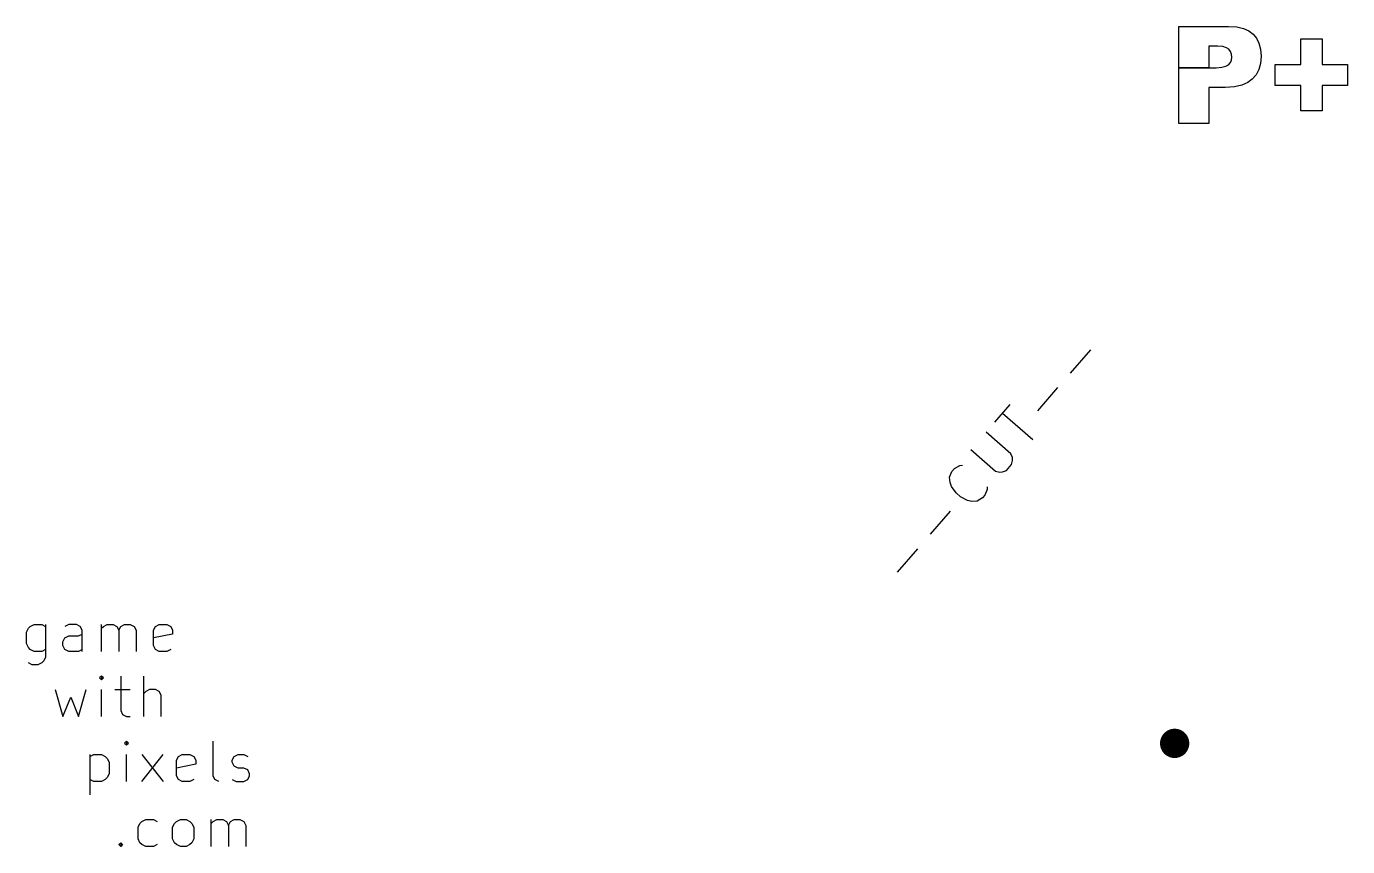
# Model space of a CAD drawing. Extents: x 141.9 to 179.5, y -126.9 to -94.3.
# Drawn here: x 141.87 to 158.22, y -109.9 to -99.76 of the extents above; entities that cross this region are included whole.
import ezdxf

# ---------------------------------------------------------------- set-up
doc = ezdxf.new("R2010")
doc.units = 0
doc.layers.add('BLACK', color=7, linetype='CONTINUOUS')

msp = doc.modelspace()

# ---------------------------------------------------------------- linework, layer by layer
at = {"layer": 'BLACK', "linetype": 'CONTINUOUS'}
for p, q in [((156.130697, -100.268648), (156.130697, -99.757497)), ((156.130697, -99.757497), (156.747948, -99.757497)), ((156.747948, -99.757497), (156.849739, -99.764526)), ((156.849739, -99.764526), (156.93169, -99.783887)), ((156.93169, -99.783887), (156.997464, -99.813738)), ((156.997464, -99.813738), (157.049979, -99.853338)), ((157.049979, -99.853338), (157.092529, -99.904156)), ((156.609389, -100.001349), (156.503656, -100.001349)), ((156.503656, -100.001349), (156.503656, -100.268648)), ((156.678065, -100.006859), (156.609389, -100.001349)), ((156.72301, -100.020793), (156.678065, -100.006859)), ((156.751172, -100.040623), (156.72301, -100.020793)), ((156.772124, -100.068649), (156.751172, -100.040623)), ((157.092529, -99.904156), (157.123695, -99.965059)), ((157.123695, -99.965059), (157.143408, -100.038092)), ((157.143408, -100.038092), (157.150436, -100.125986)), ((157.639679, -100.226443), (157.639679, -99.912249)), ((157.639679, -99.912249), (157.904413, -99.912249)), ((157.904413, -99.912249), (157.904413, -100.226443)), ((156.745457, -100.231499), (156.769683, -100.204238)), ((156.769683, -100.204238), (156.783988, -100.172943)), ((156.784616, -100.100151), (156.772124, -100.068649)), ((156.783988, -100.172943), (156.788907, -100.136244)), ((156.788907, -100.136244), (156.784616, -100.100151)), ((157.142916, -100.215823), (157.121666, -100.291502)), ((157.150436, -100.125986), (157.142916, -100.215823)), ((156.130697, -100.958), (156.130697, -100.268648)), ((156.130697, -100.268648), (156.503656, -100.268648)), ((156.503656, -100.268648), (156.130697, -100.268648)), ((156.503656, -100.268648), (156.594661, -100.268648)), ((156.594661, -100.268648), (156.665788, -100.26349)), ((156.665788, -100.26349), (156.713967, -100.250307)), ((156.713967, -100.250307), (156.745457, -100.231499)), ((157.087748, -100.355636), (157.040966, -100.410138)), ((157.121666, -100.291502), (157.087748, -100.355636)), ((157.325704, -100.226443), (157.639679, -100.226443)), ((157.325704, -100.489053), (157.325704, -100.226443)), ((157.904413, -100.226443), (158.22, -100.226443)), ((158.22, -100.226443), (158.22, -100.489053)), ((156.706988, -100.512501), (156.503656, -100.512501)), ((156.503656, -100.512501), (156.503656, -100.958)), ((156.820778, -100.504907), (156.706988, -100.512501)), ((156.911668, -100.484084), (156.820778, -100.504907)), ((156.98392, -100.452175), (156.911668, -100.484084)), ((157.040966, -100.410138), (156.98392, -100.452175)), ((157.639679, -100.489053), (157.325704, -100.489053)), ((157.639679, -100.803247), (157.639679, -100.489053)), ((158.22, -100.489053), (157.904413, -100.489053)), ((157.904413, -100.489053), (157.904413, -100.803247)), ((157.904413, -100.803247), (157.639679, -100.803247)), ((156.503656, -100.958), (156.130697, -100.958)), ((154.79193, -104.046236), (155.041857, -103.758727)), ((154.385798, -104.513437), (154.635725, -104.225929)), ((153.855409, -104.651787), (154.042854, -104.436156)), ((154.326487, -104.872001), (153.949132, -104.543971)), ((154.051543, -105.04312), (153.746066, -104.777572)), ((153.55862, -104.993204), (153.864098, -105.258751)), ((154.071861, -105.09233), (154.051543, -105.04312)), ((154.07421, -105.12592), (154.071861, -105.09233)), ((153.295421, -105.332271), (153.324313, -105.262743)), ((153.324313, -105.262743), (153.355554, -105.226804)), ((153.355554, -105.226804), (153.420385, -105.188517)), ((153.420385, -105.188517), (153.453975, -105.186168)), ((153.864098, -105.258751), (153.915657, -105.272023)), ((153.915657, -105.272023), (153.949247, -105.269674)), ((153.949247, -105.269674), (153.998457, -105.249356)), ((153.998457, -105.249356), (154.060939, -105.177479)), ((154.060939, -105.177479), (154.07421, -105.12592)), ((153.300119, -105.399451), (153.295421, -105.332271)), ((153.320437, -105.448661), (153.300119, -105.399451)), ((153.376694, -105.529112), (153.320437, -105.448661)), ((153.430601, -105.575973), (153.376694, -105.529112)), ((153.518099, -105.620486), (153.430601, -105.575973)), ((153.701668, -105.590772), (153.636837, -105.62906)), ((153.732909, -105.554834), (153.701668, -105.590772)), ((153.761801, -105.485305), (153.732909, -105.554834)), ((153.759452, -105.451716), (153.761801, -105.485305)), ((153.058059, -106.040826), (153.307986, -105.753317)), ((153.569658, -105.633757), (153.518099, -105.620486)), ((153.636837, -105.62906), (153.569658, -105.633757)), ((152.651927, -106.508027), (152.901854, -106.220519)), ((141.871027, -107.250598), (141.894836, -107.202979)), ((141.894836, -107.202979), (141.918646, -107.179169)), ((141.918646, -107.179169), (141.966265, -107.15536)), ((141.966265, -107.15536), (142.061503, -107.15536)), ((142.061503, -107.15536), (142.109122, -107.179169)), ((142.109122, -107.15536), (142.109122, -107.560122)), ((142.394836, -107.15536), (142.347217, -107.179169)), ((142.490074, -107.15536), (142.394836, -107.15536)), ((142.537693, -107.179169), (142.490074, -107.15536)), ((142.561503, -107.226788), (142.537693, -107.179169)), ((142.561503, -107.488693), (142.561503, -107.226788)), ((142.799598, -107.488693), (142.799598, -107.15536)), ((142.799598, -107.202979), (142.823408, -107.179169)), ((142.823408, -107.179169), (142.871027, -107.15536)), ((142.871027, -107.15536), (142.942455, -107.15536)), ((142.942455, -107.15536), (142.990074, -107.179169)), ((142.990074, -107.179169), (143.013884, -107.226788)), ((143.013884, -107.226788), (143.037693, -107.179169)), ((143.013884, -107.226788), (143.013884, -107.488693)), ((143.037693, -107.179169), (143.085312, -107.15536)), ((143.085312, -107.15536), (143.156741, -107.15536)), ((143.156741, -107.15536), (143.20436, -107.179169)), ((143.20436, -107.179169), (143.22817, -107.226788)), ((143.22817, -107.226788), (143.22817, -107.488693)), ((143.442456, -107.226788), (143.466265, -107.179169)), ((143.442456, -107.417264), (143.442456, -107.226788)), ((143.466265, -107.179169), (143.513884, -107.15536)), ((143.513884, -107.15536), (143.609122, -107.15536)), ((143.609122, -107.15536), (143.656741, -107.179169)), ((143.656741, -107.179169), (143.680551, -107.226788)), ((143.680551, -107.226788), (143.680551, -107.274407)), ((141.871027, -107.393455), (141.871027, -107.250598)), ((141.894836, -107.441074), (141.871027, -107.393455)), ((142.323408, -107.369645), (142.347217, -107.322026)), ((142.323408, -107.417264), (142.323408, -107.369645)), ((142.347217, -107.322026), (142.394836, -107.298217)), ((142.394836, -107.298217), (142.513884, -107.298217)), ((142.513884, -107.298217), (142.561503, -107.274407)), ((143.680551, -107.274407), (143.442456, -107.322026)), ((141.918646, -107.464884), (141.894836, -107.441074)), ((141.966265, -107.488693), (141.918646, -107.464884)), ((142.061503, -107.488693), (141.966265, -107.488693)), ((142.109122, -107.464884), (142.061503, -107.488693)), ((142.109122, -107.560122), (142.085312, -107.607741)), ((142.347217, -107.464884), (142.323408, -107.417264)), ((142.394836, -107.488693), (142.347217, -107.464884)), ((142.513884, -107.488693), (142.394836, -107.488693)), ((142.561503, -107.464884), (142.513884, -107.488693)), ((143.466265, -107.464884), (143.442456, -107.417264)), ((143.513884, -107.488693), (143.466265, -107.464884)), ((143.609122, -107.488693), (143.513884, -107.488693)), ((143.656741, -107.464884), (143.609122, -107.488693)), ((141.942455, -107.65536), (141.894836, -107.63155)), ((142.013884, -107.65536), (141.942455, -107.65536)), ((142.061503, -107.63155), (142.013884, -107.65536)), ((142.085312, -107.607741), (142.061503, -107.63155)), ((142.799598, -107.793665), (142.775789, -107.817475)), ((142.775789, -107.817475), (142.799598, -107.841284)), ((142.823408, -107.817475), (142.799598, -107.793665)), ((142.799598, -107.793665), (142.799598, -107.841284)), ((142.799598, -107.841284), (142.823408, -107.817475)), ((143.037693, -107.793665), (143.037693, -108.222236)), ((143.323407, -108.293665), (143.323407, -107.793665)), ((142.228169, -107.960332), (142.323407, -108.293665)), ((142.323407, -108.293665), (142.418645, -108.05557)), ((142.418645, -108.05557), (142.513883, -108.293665)), ((142.513883, -108.293665), (142.609121, -107.960332)), ((142.799598, -108.293665), (142.799598, -107.960332)), ((142.966265, -107.960332), (143.156741, -107.960332)), ((143.347217, -107.984141), (143.323407, -108.007951)), ((143.394836, -107.960332), (143.347217, -107.984141)), ((143.466264, -107.960332), (143.394836, -107.960332)), ((143.513883, -107.984141), (143.466264, -107.960332)), ((143.537693, -108.03176), (143.513883, -107.984141)), ((143.537693, -108.293665), (143.537693, -108.03176)), ((143.037693, -108.222236), (143.061503, -108.269856)), ((143.061503, -108.269856), (143.109122, -108.293665)), ((143.109122, -108.293665), (143.156741, -108.293665)), ((143.109121, -108.598637), (143.085312, -108.622447)), ((143.085312, -108.622447), (143.109121, -108.646256)), ((143.132931, -108.622447), (143.109121, -108.598637)), ((143.109121, -108.598637), (143.109121, -108.646256)), ((143.109121, -108.646256), (143.132931, -108.622447)), ((144.180549, -109.027208), (144.180549, -108.598637)), ((142.65674, -108.765304), (142.65674, -109.265304)), ((142.65674, -108.789113), (142.704359, -108.765304)), ((142.704359, -108.765304), (142.799597, -108.765304)), ((142.799597, -108.765304), (142.847216, -108.789113)), ((142.847216, -108.789113), (142.871026, -108.812923)), ((142.871026, -108.812923), (142.894835, -108.860542)), ((142.894835, -108.860542), (142.894835, -109.003399)), ((143.109121, -109.098637), (143.109121, -108.765304)), ((143.299597, -109.098637), (143.561502, -108.765304)), ((143.299597, -108.765304), (143.561502, -109.098637)), ((143.728169, -108.836732), (143.751978, -108.789113)), ((143.728169, -109.027208), (143.728169, -108.836732)), ((143.751978, -108.789113), (143.799597, -108.765304)), ((143.799597, -108.765304), (143.894835, -108.765304)), ((143.894835, -108.765304), (143.942454, -108.789113)), ((143.942454, -108.789113), (143.966264, -108.836732)), ((143.966264, -108.836732), (143.966264, -108.884351)), ((144.418645, -108.836732), (144.442454, -108.789113)), ((144.418645, -108.860542), (144.418645, -108.836732)), ((144.442454, -108.908161), (144.418645, -108.860542)), ((144.442454, -108.789113), (144.490073, -108.765304)), ((144.490073, -108.765304), (144.561502, -108.765304)), ((144.561502, -108.765304), (144.609121, -108.789113)), ((142.894835, -109.003399), (142.871026, -109.051018)), ((143.966264, -108.884351), (143.728169, -108.93197)), ((143.751978, -109.074828), (143.728169, -109.027208)), ((144.204359, -109.074828), (144.180549, -109.027208)), ((144.490073, -108.93197), (144.442454, -108.908161)), ((144.561502, -108.93197), (144.490073, -108.93197)), ((144.609121, -108.95578), (144.561502, -108.93197)), ((144.63293, -109.003399), (144.609121, -108.95578)), ((144.609121, -109.074828), (144.63293, -109.027208)), ((144.63293, -109.027208), (144.63293, -109.003399)), ((142.704359, -109.098637), (142.65674, -109.074828)), ((142.799597, -109.098637), (142.704359, -109.098637)), ((142.847216, -109.074828), (142.799597, -109.098637)), ((142.871026, -109.051018), (142.847216, -109.074828)), ((143.799597, -109.098637), (143.751978, -109.074828)), ((143.894835, -109.098637), (143.799597, -109.098637)), ((143.942454, -109.074828), (143.894835, -109.098637)), ((144.251978, -109.098637), (144.204359, -109.074828)), ((144.418645, -109.074828), (144.466264, -109.098637)), ((144.466264, -109.098637), (144.561502, -109.098637)), ((144.561502, -109.098637), (144.609121, -109.074828)), ((143.251978, -109.665514), (143.275787, -109.617895)), ((143.251978, -109.808371), (143.251978, -109.665514)), ((143.275787, -109.617895), (143.299597, -109.594085)), ((143.299597, -109.594085), (143.347216, -109.570276)), ((143.347216, -109.570276), (143.442454, -109.570276)), ((143.442454, -109.570276), (143.490073, -109.594085)), ((143.680549, -109.665514), (143.704358, -109.617895)), ((143.680549, -109.808371), (143.680549, -109.665514)), ((143.704358, -109.617895), (143.728168, -109.594085)), ((143.728168, -109.594085), (143.775787, -109.570276)), ((143.775787, -109.570276), (143.847215, -109.570276)), ((143.847215, -109.570276), (143.894834, -109.594085)), ((143.894834, -109.594085), (143.918644, -109.617895)), ((143.918644, -109.617895), (143.942453, -109.665514)), ((143.942453, -109.665514), (143.942453, -109.808371)), ((144.156739, -109.903609), (144.156739, -109.570276)), ((144.156739, -109.617895), (144.180549, -109.594085)), ((144.180549, -109.594085), (144.228168, -109.570276)), ((144.228168, -109.570276), (144.299596, -109.570276)), ((144.299596, -109.570276), (144.347215, -109.594085)), ((144.347215, -109.594085), (144.371025, -109.641704)), ((144.371025, -109.641704), (144.394834, -109.594085)), ((144.371025, -109.641704), (144.371025, -109.903609)), ((144.394834, -109.594085), (144.442453, -109.570276)), ((144.442453, -109.570276), (144.513882, -109.570276)), ((144.513882, -109.570276), (144.561501, -109.594085)), ((144.561501, -109.594085), (144.585311, -109.641704)), ((144.585311, -109.641704), (144.585311, -109.903609)), ((143.013883, -109.8798), (143.037692, -109.85599)), ((143.037692, -109.85599), (143.061502, -109.8798)), ((143.037692, -109.85599), (143.037692, -109.903609)), ((143.275787, -109.85599), (143.251978, -109.808371)), ((143.299597, -109.8798), (143.275787, -109.85599)), ((143.704358, -109.85599), (143.680549, -109.808371)), ((143.728168, -109.8798), (143.704358, -109.85599)), ((143.918644, -109.85599), (143.894834, -109.8798)), ((143.942453, -109.808371), (143.918644, -109.85599)), ((143.037692, -109.903609), (143.013883, -109.8798)), ((143.061502, -109.8798), (143.037692, -109.903609)), ((143.347216, -109.903609), (143.299597, -109.8798)), ((143.442454, -109.903609), (143.347216, -109.903609)), ((143.490073, -109.8798), (143.442454, -109.903609)), ((143.775787, -109.903609), (143.728168, -109.8798)), ((143.847215, -109.903609), (143.775787, -109.903609)), ((143.894834, -109.8798), (143.847215, -109.903609))]:
    msp.add_line(p, q, dxfattribs=at)
at = {"layer": 'BLACK', "const_width": 0.181301}
msp.add_lwpolyline([(155.989349, -108.626903, 1), (156.17065, -108.626903, 1)], format="xyb", close=True, dxfattribs=at)

doc.saveas('drawing.dxf')
